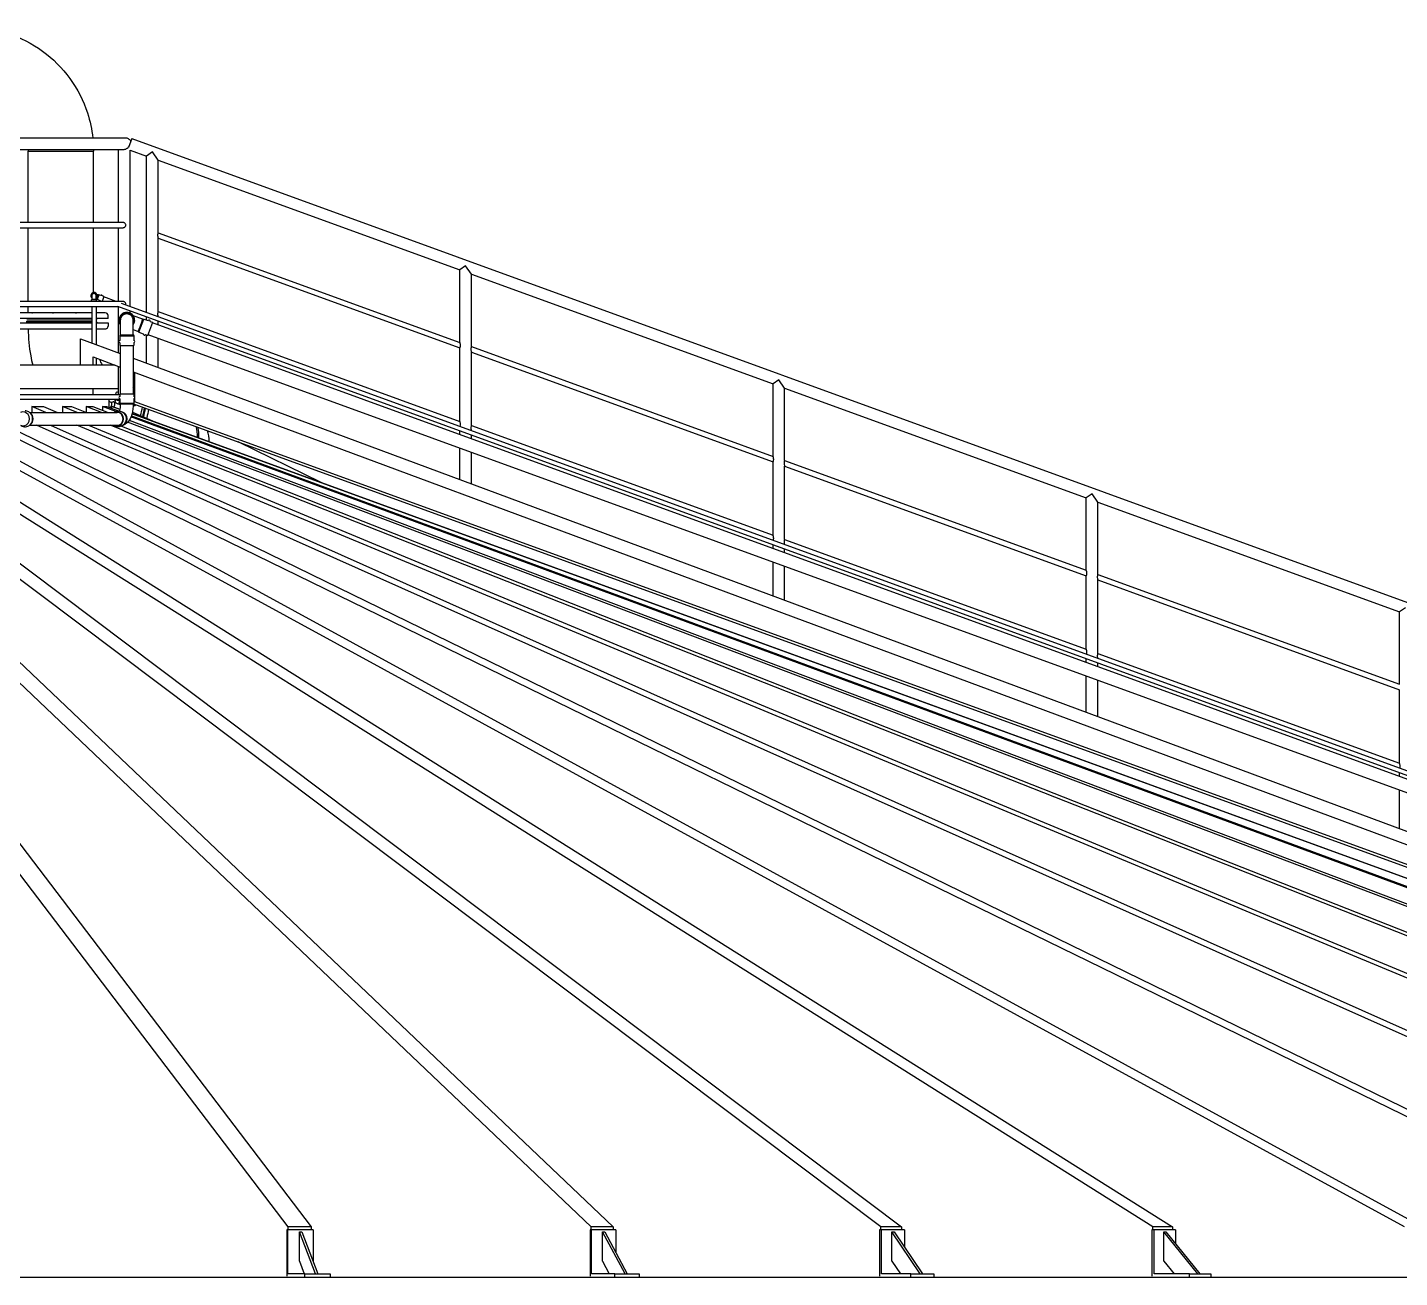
# Model space of a CAD drawing. Header units: millimetres. Extents: x 0 to 157650, y 0 to 89100.
# Drawn here: x 28464 to 34197, y 77245 to 82472 of the extents above; entities that cross this region are included whole.
import ezdxf

# ---------------------------------------------------------------- set-up
doc = ezdxf.new("R2010")
doc.units = ezdxf.units.MM
doc.header["$LTSCALE"] = 150
doc.layers.add('Visible', color=7, linetype='Continuous', lineweight=25)

msp = doc.modelspace()

# ---------------------------------------------------------------- linework, layer by layer
at = {"layer": 'Visible', "color": 9, "true_color": 0xc0c0c0}
for p, q in [((28873.9, 82009.5), (23661.9, 82009.5)), ((28900.3, 82008.1), (28886.2, 81969.3)), ((28900.3, 82008.1), (38210.3, 78619.5)), ((23661.9, 81961.2), (28864.1, 81961.2)), ((28466.9, 81954.4), (28739.9, 81954.4)), ((28466.9, 81656), (28466.9, 81954.4)), ((28466.9, 81954.4), (28739.9, 81954.4)), ((28739.9, 81656), (28739.9, 81954.4)), ((28844.9, 81656), (28844.9, 81961.2)), ((28893.2, 81959.3), (28961.9, 81934.3)), ((28893.2, 81305), (28893.2, 81959.3)), ((28986, 81951.2), (28961.9, 81934.3)), ((28961.9, 81280), (28961.9, 81934.3)), ((29010.2, 81916.7), (28986, 81951.2)), ((29010.2, 81613.7), (29010.2, 81916.7)), ((29010.2, 81916.7), (30270.7, 81457.9)), ((28864.1, 81656), (23661.9, 81656)), ((23661.9, 81634.7), (28864.1, 81634.7)), ((28466.9, 81326), (28466.9, 81634.7)), ((28739.9, 81363.5), (28739.9, 81634.7)), ((28844.9, 81326), (28844.9, 81634.7)), ((29010.2, 81613.7), (30270.7, 81154.9)), ((29010.2, 81283.7), (29010.2, 81591.1)), ((29010.2, 81591.1), (30270.7, 81132.3)), ((30294.9, 81474.8), (30270.7, 81457.9)), ((30319, 81440.3), (30294.9, 81474.8)), ((30270.7, 81154.9), (30270.7, 81457.9)), ((30319, 81137.4), (30319, 81440.3)), ((30319, 81440.3), (31579.6, 80981.5)), ((28864.1, 81326), (23661.9, 81326)), ((23661.9, 81304.7), (28845.6, 81304.7)), ((28466.9, 81278.9), (28466.9, 81304.7)), ((28733, 81335.6), (28731.3, 81332.4)), ((28752.8, 81332.4), (28731.3, 81332.4)), ((28731.3, 81326), (28731.3, 81332.4)), ((28733, 81350.1), (28733, 81335.6)), ((28733, 81350.1), (28733, 81335.6)), ((28733, 81304.7), (28733, 81152.9)), ((28751, 81335.6), (28751, 81350.1)), ((28751, 81335.6), (28751, 81350.1)), ((28751, 81337.6), (28752.8, 81336.9)), ((28751, 81337.6), (28752.8, 81336.9)), ((28751, 81335.6), (28752.8, 81332.4)), ((28751, 81304.7), (28751, 81146.2)), ((28752.8, 81336.9), (28755.3, 81334.1)), ((28752.8, 81326), (28752.8, 81332.4)), ((28759, 81353.8), (28754.2, 81355.5)), ((28759, 81353.8), (28754.2, 81355.5)), ((28762.6, 81354.4), (28755.3, 81334.1)), ((28763.3, 81331.2), (28755.3, 81334.1)), ((28759, 81353.8), (28762.6, 81354.4)), ((28770.6, 81351.4), (28762.6, 81354.4)), ((28775.9, 81326.6), (28769.6, 81328.9)), ((28783.3, 81346.8), (28775.9, 81326.6)), ((28782.6, 81326), (28776.5, 81328.3)), ((28783.3, 81346.8), (28777, 81349.1)), ((28835.3, 81326), (28782.7, 81345.2)), ((37901.4, 78007.1), (28841.2, 81304.7)), ((28844.9, 81111.3), (28844.9, 81303.4)), ((37907.5, 78024), (28857.5, 81318)), ((28733, 81254.4), (28405.9, 81254.4)), ((28482, 81278.9), (28429.8, 81278.9)), ((28458.9, 81242.9), (28733, 81242.9)), ((28733, 81248.4), (28460.9, 81248.4)), ((28482, 81278.9), (28485.7, 81278.9)), ((28568.4, 81278.9), (28485.7, 81278.9)), ((28568.4, 81278.9), (28573.1, 81278.9)), ((28664.2, 81278.9), (28573.1, 81278.9)), ((28664.2, 81278.9), (28668.7, 81278.9)), ((28733, 81278.9), (28668.7, 81278.9)), ((28785.6, 81278.9), (28751, 81278.9)), ((28800.9, 81254.4), (28751, 81254.4)), ((28785.6, 81278.9), (28786.4, 81278.9)), ((28788.9, 81278.9), (28786.4, 81278.9)), ((28800.9, 81254.4), (28800.9, 81266.9)), ((28851.9, 81247.3), (28851.9, 81186.2)), ((28893.2, 81277.3), (28893.2, 81285.8)), ((28905.9, 81186.2), (28905.9, 81247.3)), ((28945.6, 81251.8), (28906.3, 81266.1)), ((28945.6, 81251.8), (28906.3, 81266.1)), ((28930, 81197.6), (28950, 81252.7)), ((28945.6, 81251.8), (28950, 81252.7)), ((28950, 81252.7), (28967.9, 81246.2)), ((28961.9, 81248.4), (28961.9, 81260.8)), ((28977, 81242.9), (28987.6, 81239)), ((29010.2, 81283.7), (30270.7, 80824.9)), ((29010.2, 81228.3), (29010.2, 81243.2)), ((28405.9, 81236.9), (28733, 81236.9)), ((28415.9, 81212.4), (28733, 81212.4)), ((28751, 81236.9), (28800.9, 81236.9)), ((28751, 81212.4), (28790.9, 81212.4)), ((28800.9, 81236.9), (28800.9, 81222.4)), ((28851.9, 81186.2), (28849.6, 81182.4)), ((28905.9, 81208.8), (28927.1, 81201.1)), ((28905.9, 81208.8), (28927.1, 81201.1)), ((28905.9, 81186.2), (28908.2, 81182.4)), ((28927.1, 81201.1), (28930, 81197.6)), ((28930, 81197.6), (28947.9, 81191.1)), ((28956.9, 81187.8), (28967.5, 81183.9)), ((28961.9, 81067.9), (28961.9, 81186)), ((28967.5, 81183.9), (28987.6, 81239)), ((37787.1, 77976.3), (28968.3, 81186.1)), ((37805.6, 78027.1), (28986.8, 81236.8)), ((28685.5, 81170.5), (28851.9, 81108.7)), ((28685.5, 81060.4), (28685.5, 81170.5)), ((28849.6, 81182.4), (28908.2, 81182.4)), ((28849.6, 81182.4), (28849.6, 81163.3)), ((28849.6, 81153.7), (28849.6, 81142.4)), ((28849.6, 81142.4), (28908.2, 81142.4)), ((28851.9, 81142.4), (28851.9, 80940.4)), ((28905.9, 81142.4), (28905.9, 80940.4)), ((28908.2, 81182.4), (28908.2, 81163.3)), ((28908.2, 81153.7), (28908.2, 81142.4)), ((29010.2, 81049.9), (29010.2, 81170.9)), ((30270.7, 80824.9), (30270.7, 81132.3)), ((30319, 81137.4), (31579.6, 80678.5)), ((28738.5, 81094.3), (28851.9, 81052.2)), ((28738.5, 81060.4), (28738.5, 81094.3)), ((28751, 81089.7), (28751, 81060.4)), ((28905.9, 81088.7), (37868, 77758.7)), ((30319, 80807.4), (30319, 81114.7)), ((30319, 81114.7), (31579.6, 80655.9)), ((28829.8, 81060.4), (23686, 81060.4)), ((28844.9, 80935.4), (28844.9, 81054.8)), ((28905.9, 81032.1), (37868, 77702.2)), ((28905.9, 81020.7), (28912, 81017.7)), ((28912, 80925.1), (28912, 81029.8)), ((28844.9, 80960.4), (23686, 80960.4)), ((28738.5, 80935.4), (28738.5, 80960.4)), ((31603.7, 80998.4), (31579.6, 80981.5)), ((31579.6, 80678.5), (31579.6, 80981.5)), ((31627.9, 80963.9), (31603.7, 80998.4)), ((31627.9, 80661), (31627.9, 80963.9)), ((31627.9, 80963.9), (32888.4, 80505.1)), ((28849.6, 80916.4), (26816.6, 80916.4)), ((28844.9, 80935.4), (26892, 80935.4)), ((28806, 80882.6), (28806, 80916.4)), ((28813.4, 80904.3), (28806, 80907.5)), ((28812.2, 80904.8), (28820.3, 80906.7)), ((28831.7, 80903.2), (28824.4, 80906.4)), ((28831.8, 80914.5), (28828.5, 80904.6)), ((28832.5, 80935.4), (28836.3, 80946.7)), ((28849.6, 80935.4), (28844.9, 80935.4)), ((28848.8, 80908.8), (28845, 80897.3)), ((28849.6, 80940.4), (28908.2, 80940.4)), ((28849.6, 80940.4), (28849.6, 80929.1)), ((28849.6, 80919.5), (28849.6, 80900.4)), ((28849.6, 80900.4), (28908.2, 80900.4)), ((28851.8, 80896.6), (28849.6, 80900.4)), ((28905.9, 80896.5), (28908.2, 80900.4)), ((28908.2, 80940.4), (28908.2, 80929.1)), ((28912, 80928.1), (28908.2, 80929.5)), ((28908.2, 80919.5), (28908.2, 80900.4)), ((28912, 80906.8), (28912, 80923.5)), ((37868, 77647.1), (28912, 80906.8)), ((28472.6, 80862.4), (28838.7, 80862.4)), ((28482.2, 80886.8), (28530.6, 80886.8)), ((28540.9, 80862.4), (28482.2, 80886.8)), ((28482.2, 80886.8), (28482.2, 80862.4)), ((28530.6, 80886.8), (28589.3, 80862.4)), ((28610.4, 80886.8), (28648.6, 80886.8)), ((28672.3, 80862.4), (28610.4, 80886.8)), ((28610.4, 80886.8), (28610.4, 80862.4)), ((28648.6, 80886.8), (28710.6, 80862.4)), ((28709.3, 80886.8), (28737, 80886.8)), ((28773.8, 80862.4), (28709.3, 80886.8)), ((28709.3, 80886.8), (28709.3, 80862.9)), ((28737, 80886.8), (28801.5, 80862.4)), ((28777.9, 80886.8), (28794.7, 80886.8)), ((28833.5, 80866.3), (28777.9, 80886.8)), ((28777.9, 80886.8), (28777.9, 80871.3)), ((28794.7, 80886.8), (28844.1, 80868.6)), ((28815.2, 80879.2), (28815.2, 80886.8)), ((28815.3, 80886.8), (28815.2, 80886.8)), ((28815.3, 80886.8), (28820.9, 80886.8)), ((28849.3, 80874.4), (28815.3, 80886.8)), ((28815.3, 80886.8), (28815.3, 80879.2)), ((28820.9, 80886.8), (28849.7, 80876.3)), ((28843, 80864.7), (28838.7, 80864.7)), ((28851.8, 80894.5), (28845, 80897.4)), ((37739.3, 77578.4), (28896.2, 80843.2)), ((28898.2, 80848.6), (37756.1, 77578.4)), ((37868, 77586.7), (28900.4, 80855.8)), ((28900.9, 80857.6), (37868, 77588.7)), ((28902.3, 80863.8), (28996.8, 80822.7)), ((28906.8, 80898.1), (37868, 77636.5)), ((29552.7, 77458.2), (27004.1, 80808.4)), ((27100.2, 80808.4), (29648.8, 77458.2)), ((30819.4, 77458.2), (27296.6, 80808.4)), ((27389, 80808.4), (30911.8, 77458.2)), ((32029.2, 77458.2), (27576.4, 80808.4)), ((27663.9, 80808.4), (32116.7, 77458.2)), ((33166.8, 77458.2), (27840.1, 80808.4)), ((27921.6, 80808.4), (33248.4, 77458.2)), ((34218, 77458.2), (28084.3, 80808.4)), ((28158.8, 80808.4), (34292.6, 77458.2)), ((34997, 77542.4), (28305.9, 80808.4)), ((28377.3, 80806.1), (35005.3, 77570.9)), ((28472.6, 80808.4), (28838.7, 80808.4)), ((35740, 77578.4), (28502.3, 80808.4)), ((28560.1, 80808.4), (35797.9, 77578.4)), ((36438, 77578.4), (28670.8, 80808.4)), ((28719.2, 80808.4), (36486.4, 77578.4)), ((37008.4, 77578.4), (28809.4, 80808.4)), ((28843, 80806.1), (28838.7, 80806.1)), ((28856.9, 80804.8), (37046.6, 77578.4)), ((37444, 77578.4), (28882.6, 80821.2)), ((28889, 80829.3), (37471.7, 77578.4)), ((30270.7, 80769.5), (30270.7, 80784.4)), ((30319, 80807.4), (31579.6, 80348.5)), ((29690.8, 80569.7), (29344, 80739)), ((30319, 80752), (30319, 80766.9)), ((30270.7, 80581.6), (30270.7, 80712.1)), ((30319, 80563.6), (30319, 80694.5)), ((31579.6, 80348.5), (31579.6, 80655.9)), ((31627.9, 80661), (32888.4, 80202.2)), ((31627.9, 80331), (31627.9, 80638.3)), ((31627.9, 80638.3), (32888.4, 80179.5)), ((32912.6, 80522), (32888.4, 80505.1)), ((32888.4, 80202.2), (32888.4, 80505.1)), ((32936.7, 80487.5), (32912.6, 80522)), ((32936.7, 80184.6), (32936.7, 80487.5)), ((32936.7, 80487.5), (34197.3, 80028.7)), ((31627.9, 80331), (32888.4, 79872.2)), ((31579.6, 80293.1), (31579.6, 80308)), ((31627.9, 80275.6), (31627.9, 80290.5)), ((31579.6, 80095.2), (31579.6, 80235.7)), ((31627.9, 80077.3), (31627.9, 80218.1)), ((32888.4, 79872.2), (32888.4, 80179.5)), ((32936.7, 80184.6), (34197.3, 79725.8)), ((32936.7, 79854.6), (32936.7, 80161.9)), ((32936.7, 80161.9), (34197.3, 79703.1)), ((34221.5, 80045.6), (34197.3, 80028.7)), ((34197.3, 79725.8), (34197.3, 80028.7)), ((32888.4, 79816.8), (32888.4, 79831.7)), ((32936.7, 79854.6), (34197.3, 79395.8)), ((32936.7, 79799.2), (32936.7, 79814.1)), ((32888.4, 79608.9), (32888.4, 79759.3)), ((32936.7, 79591), (32936.7, 79741.7)), ((34197.3, 79395.8), (34197.3, 79703.1)), ((34197.3, 79340.4), (34197.3, 79355.3)), ((34197.3, 79122.6), (34197.3, 79282.9)), ((29547.9, 77445.4), (29547.9, 77251.1)), ((29552.3, 77445.4), (29547.9, 77445.4)), ((29658, 77445.4), (29552.3, 77445.4)), ((29552.3, 77261.4), (29552.3, 77445.4)), ((29648.8, 77458.2), (29552.7, 77458.2)), ((29552.7, 77445.4), (29552.7, 77458.2)), ((29600.4, 77436.4), (29610, 77436.4)), ((29668.2, 77261.4), (29600.4, 77436.4)), ((29600.4, 77313.5), (29600.4, 77436.4)), ((29610, 77436.4), (29677.8, 77261.4)), ((29648.8, 77458.2), (29648.8, 77445.4)), ((29658, 77445.4), (29658, 77312.4)), ((30814.8, 77445.4), (30814.8, 77251.1)), ((30820.9, 77445.4), (30814.8, 77445.4)), ((30911.8, 77458.2), (30819.4, 77458.2)), ((30819.4, 77445.4), (30819.4, 77458.2)), ((30922.6, 77445.4), (30820.9, 77445.4)), ((30820.9, 77261.4), (30820.9, 77445.4)), ((30867.1, 77436.4), (30876.4, 77436.4)), ((30960.9, 77261.4), (30867.1, 77436.4)), ((30867.1, 77313.5), (30867.1, 77436.4)), ((30876.4, 77436.4), (30970.1, 77261.4)), ((30911.8, 77458.2), (30911.8, 77445.4)), ((30922.6, 77445.4), (30922.6, 77350.2)), ((32024.8, 77445.4), (32024.8, 77251.1)), ((32032.6, 77445.4), (32024.8, 77445.4)), ((32116.7, 77458.2), (32029.2, 77458.2)), ((32029.2, 77445.4), (32029.2, 77458.2)), ((32128.8, 77445.4), (32032.6, 77445.4)), ((32032.6, 77261.4), (32032.6, 77445.4)), ((32076.3, 77436.4), (32085.1, 77436.4)), ((32194.8, 77261.4), (32076.3, 77436.4)), ((32076.3, 77313.5), (32076.3, 77436.4)), ((32085.1, 77436.4), (32203.6, 77261.4)), ((32116.7, 77458.2), (32116.7, 77445.4)), ((32128.8, 77445.4), (32128.8, 77371.8)), ((33162.8, 77445.4), (33162.8, 77251.1)), ((33172, 77445.4), (33162.8, 77445.4)), ((33248.4, 77458.2), (33166.8, 77458.2)), ((33166.8, 77445.4), (33166.8, 77458.2)), ((33261.7, 77445.4), (33172, 77445.4)), ((33172, 77261.4), (33172, 77445.4)), ((33212.8, 77436.4), (33220.9, 77436.4)), ((33354.6, 77261.4), (33212.8, 77436.4)), ((33212.8, 77313.5), (33212.8, 77436.4)), ((33220.9, 77436.4), (33362.7, 77261.4)), ((33248.4, 77458.2), (33248.4, 77445.4)), ((33261.7, 77445.4), (33261.7, 77386.1)), ((29600.4, 77313.5), (29620.6, 77261.4)), ((30867.1, 77313.5), (30895, 77261.4)), ((32076.3, 77313.5), (32111.6, 77261.4)), ((33212.8, 77313.5), (33255, 77261.4)), ((29622.6, 77245.4), (28393.7, 77245.4)), ((29622.7, 77261.4), (29552.3, 77261.4)), ((29622.6, 77245.4), (29622.7, 77245.4)), ((29622.7, 77261.4), (29728.4, 77261.4)), ((29622.7, 77245.4), (29622.7, 77261.4)), ((29728.4, 77245.4), (29622.7, 77245.4)), ((29728.4, 77261.4), (29728.4, 77245.4)), ((30918.1, 77245.4), (29728.4, 77245.4)), ((30918.1, 77261.4), (30820.9, 77261.4)), ((30918.1, 77261.4), (31019.8, 77261.4)), ((30918.1, 77245.4), (30918.1, 77261.4)), ((31019.8, 77245.4), (30918.1, 77245.4)), ((30918.1, 77245.4), (30918.1, 77245.4)), ((31019.8, 77261.4), (31019.8, 77245.4)), ((32155.4, 77245.4), (31019.8, 77245.4)), ((32155.4, 77261.4), (32032.6, 77261.4)), ((32155.4, 77261.4), (32251.7, 77261.4)), ((32155.4, 77245.4), (32155.4, 77261.4)), ((32251.7, 77245.4), (32155.4, 77245.4)), ((32155.4, 77245.4), (32155.4, 77245.4)), ((32251.7, 77261.4), (32251.7, 77245.4)), ((33318.9, 77245.4), (32251.7, 77245.4)), ((33319, 77261.4), (33172, 77261.4)), ((33318.9, 77245.4), (33319, 77245.4)), ((33319, 77261.4), (33408.7, 77261.4)), ((33319, 77245.4), (33319, 77261.4)), ((33408.7, 77245.4), (33319, 77245.4)), ((33408.7, 77261.4), (33408.7, 77245.4)), ((34394.1, 77245.4), (33408.7, 77245.4))]:
    msp.add_line(p, q, dxfattribs=at)
for centre, radius, start, end in [((28742, 81350.4), 13.2, 312.78469, 227.21531), ((28742, 81350.4), 10.7, 326.84659, 213.15341), ((28763.2, 81331), 0.25, 357.34635, 70), ((28766.7, 81330.8), 3.31, 177.34635, 322.65365), ((28769.6, 81328.7), 0.25, 70, 142.65365), ((28770.7, 81351.7), 0.25, 250, 322.65365), ((28773.5, 81349.5), 3.31, 357.34635, 142.65365), ((28777.1, 81349.4), 0.25, 177.34635, 250), ((28745.9, 81259.4), 11, 297.65903, 332.96431), ((28788.9, 81266.9), 12, 0, 90), ((28878.9, 81247.4), 33.2, 324.41499, 215.58501), ((28878.9, 81247.4), 29.3, 337.14662, 202.85338), ((28968, 81246.4), 0.25, 250, 328.18772), ((28972.2, 81243.8), 4.65, 351.81228, 148.18772), ((28977.1, 81243.1), 0.25, 171.81228, 250), ((28747.9, 81233.9), 9, 19.47122, 69.80941), ((28790.9, 81222.4), 10, 270, 0), ((28947.8, 81190.9), 0.25, 351.81228, 70), ((28952.7, 81190.2), 4.65, 171.81228, 328.18772), ((28956.8, 81187.6), 0.25, 70, 148.18772), ((28850.3, 81158.5), 4.65, 101.81228, 258.18772), ((28849.3, 81163.3), 0.25, 281.81228, 0), ((28849.3, 81153.7), 0.25, 0, 78.18772), ((28908.4, 81163.3), 0.25, 180, 258.18772), ((28908.4, 81153.7), 0.25, 101.81228, 180), ((28907.4, 81158.5), 4.65, 281.81228, 78.18772), ((28850.3, 80924.3), 4.65, 101.81228, 258.18772), ((28849.3, 80929.1), 0.25, 281.81228, 0), ((28849.3, 80919.5), 0.25, 0, 78.18772), ((28908.4, 80929.1), 0.25, 180, 258.18772), ((28908.4, 80919.5), 0.25, 101.81228, 180), ((28907.4, 80924.3), 4.65, 281.81228, 78.18772)]:
    msp.add_arc(centre, radius, start, end, dxfattribs=at)
for centre, major_axis, ratio, start_param, end_param in [((28817.7, 80844), (86.6, 177.5), 0.626194, 6.211616, 6.268814), ((28805.4, 80850), (86.6, 177.5), 0.626194, 6.087167, 6.151434), ((28902.3, 80974.7), (4.83, 9.89), 0.626194, 4.285506, 6.463567), ((28906.5, 80972.6), (4.83, 9.89), 0.626194, 0.34646, 0.734486), ((28808.3, 80892.7), (5, 11.6), 0.545392, 3.798995, 6.283185), ((28816.8, 80889), (7.6, 17.4), 0.545392, 4.710541, 6.668308), ((28840.3, 80911.6), (-14.2, 4.8), 0.130885, 0.005901, 0.927295), ((28840.3, 80911.6), (14.2, -4.8), 0.130885, 0.904016, 2.393311), ((28840.3, 80911.6), (-8.53, 2.87), 0.130885, 3.141593, 6.283185), ((28850.5, 80941.9), (-14.2, 4.8), 0.130885, 5.158178, 6.283185), ((28840.3, 80911.6), (-14.2, 4.8), 0.130885, 2.214297, 2.325544), ((28445.4, 80835.4), (0, 29.3), 0.92388, 2.742726, 6.682052), ((28460.7, 80835.4), (0, -29.3), 0.92388, 0.570257, 2.571336), ((28838.7, 80835.4), (0, -29.3), 0.92388, 5.884319, 9.823645), ((28838.7, 80835.4), (0, 27), 0.92388, 3.141593, 6.283185), ((28854, 80835.4), (0, -29.3), 0.92388, 0.266846, 2.874747), ((28912.4, 80900.9), (-4.83, -9.89), 0.626194, 5.92492, 7.48769), ((28916.6, 80898.9), (-4.83, -9.89), 0.626194, 5.161799, 5.936726), ((28805.4, 80850), (86.6, 177.5), 0.626194, 5.002787, 5.196206), ((28817.7, 80844), (-84, -172.1), 0.626194, 1.872876, 2.076839), ((28817.7, 80844), (-86.6, -177.5), 0.626194, 1.864325, 2.06258), ((29077.6, 80717.1), (59.9, 122.7), 0.626194, 5.331366, 5.740898), ((29077.6, 80717.1), (-63.4, -129.9), 0.626194, 2.155921, 2.523811), ((29119.6, 80696.6), (63.4, 129.9), 0.626194, 5.33702, 5.721271)]:
    msp.add_ellipse(centre, major_axis=major_axis, ratio=ratio, start_param=start_param, end_param=end_param, dxfattribs=at)
for points, knots in [([(28226.8, 82471.9), (28279.5, 82471.4), (28332.2, 82462.9), (28433.9, 82429.8), (28482.8, 82404.9), (28570.5, 82341.2), (28609.2, 82302.4), (28672.9, 82214.7), (28697.9, 82165.9), (28725.7, 82080.3), (28733.2, 82045.1), (28737, 82009.5)], [3.150015, 3.150015, 3.150015, 3.150015, 3.455752, 3.455752, 3.769911, 3.769911, 4.08407, 4.08407, 4.39823, 4.39823, 4.605616, 4.605616, 4.605616, 4.605616]), ([(28895.9, 81996.1), (28895.5, 81997), (28895, 81997.9), (28893.5, 82000.1), (28892.4, 82001.4), (28890.3, 82003.5), (28889, 82004.5), (28886.2, 82006.3), (28884.8, 82007.1), (28882, 82008.3), (28880.4, 82008.8), (28877.1, 82009.4), (28875.4, 82009.5), (28873.9, 82009.5)], [1.053109, 1.053109, 1.053109, 1.053109, 1.337525, 1.337525, 1.786139, 1.786139, 2.239873, 2.239873, 2.693608, 2.693608, 3.151695, 3.151695, 3.609782, 3.609782, 3.609782, 3.609782]), ([(28864.1, 81961.2), (28866.5, 81961.2), (28868.8, 81961.6), (28873.4, 81962.9), (28875.6, 81963.9), (28880.2, 81966.5), (28882.5, 81968.3), (28885.8, 81971.6), (28887.1, 81973.2), (28888.2, 81974.7)], [-4.63898, -4.63898, -4.63898, -4.63898, -3.920023, -3.920023, -3.185806, -3.185806, -2.238396, -2.238396, -1.532478, -1.532478, -1.532478, -1.532478]), ([(28864.1, 81634.7), (28864.8, 81634.7), (28865.5, 81634.8), (28866.8, 81635.1), (28867.4, 81635.2), (28869.2, 81636), (28870.4, 81636.6), (28872.4, 81638.4), (28873.3, 81639.5), (28874.5, 81641.8), (28874.9, 81643), (28875.2, 81645.5), (28875.1, 81646.8), (28874.4, 81649.3), (28873.7, 81650.6), (28872, 81652.8), (28871, 81653.7), (28868.6, 81655.1), (28867.4, 81655.6), (28865.5, 81656), (28864.8, 81656), (28864.1, 81656)], [-6.80538, -6.80538, -6.80538, -6.80538, -6.604877, -6.604877, -6.405805, -6.405805, -6.013526, -6.013526, -5.599415, -5.599415, -5.223914, -5.223914, -4.83945, -4.83945, -4.420083, -4.420083, -3.998024, -3.998024, -3.61133, -3.61133, -3.402167, -3.402167, -3.402167, -3.402167]), ([(29010.2, 81613.7), (29010.2, 81613.7), (29010, 81613.5), (29009.6, 81612.5), (29009.2, 81611.7), (29008.6, 81609.9), (29008.3, 81608.7), (29007.9, 81606.8), (29007.8, 81606.1), (29007.7, 81604.7), (29007.7, 81604), (29007.7, 81601.8), (29007.8, 81600.2), (29008.3, 81597.3), (29008.6, 81595.9), (29009.2, 81593.8), (29009.6, 81592.8), (29009.9, 81591.8), (29010, 81591.5), (29010.1, 81591.2), (29010.2, 81591.1), (29010.2, 81591.1)], [1.622933, 1.622933, 1.622933, 1.622933, 2.026485, 2.026485, 2.430037, 2.430037, 2.837951, 2.837951, 3.041908, 3.041908, 3.245865, 3.245865, 3.691919, 3.691919, 4.137973, 4.137973, 4.562761, 4.562761, 4.775155, 4.775155, 4.987549, 4.987549, 4.987549, 4.987549]), ([(28742, 81359.2), (28741, 81359.2), (28740, 81359), (28738.2, 81358.3), (28737.3, 81357.9), (28735.6, 81356.6), (28734.8, 81355.6), (28733.6, 81353.6), (28733.2, 81352.4), (28733.1, 81350.9), (28733, 81350.5), (28733, 81350.1)], [-5.692854, -5.692854, -5.692854, -5.692854, -5.394073, -5.394073, -5.101679, -5.101679, -4.743486, -4.743486, -4.38361, -4.38361, -4.271349, -4.271349, -4.271349, -4.271349]), ([(28751, 81350.1), (28751, 81350.3), (28751, 81350.4), (28751, 81351.7), (28750.7, 81352.8), (28749.8, 81354.9), (28749.1, 81355.8), (28747.5, 81357.4), (28746.5, 81358.1), (28744.3, 81358.9), (28743.2, 81359.2), (28742, 81359.2)], [-1.421724, -1.421724, -1.421724, -1.421724, -1.372474, -1.372474, -1.035542, -1.035542, -0.694471, -0.694471, -0.349205, -0.349205, 0, 0, 0, 0]), ([(28733, 81335.6), (28733, 81335.6), (28733, 81335.7), (28733.1, 81335.7), (28733.4, 81335.8), (28734.3, 81335.9), (28735, 81335.9), (28736.6, 81336), (28737.6, 81336.1), (28739.7, 81336.1), (28740.9, 81336.1), (28742, 81336.1)], [-1.392576, -1.392576, -1.392576, -1.392576, -1.372474, -1.372474, -1.035542, -1.035542, -0.694471, -0.694471, -0.349205, -0.349205, 0, 0, 0, 0]), ([(28742, 81336.1), (28743, 81336.1), (28744, 81336.1), (28745.9, 81336.1), (28746.7, 81336), (28748.5, 81336), (28749.3, 81335.9), (28750.4, 81335.8), (28750.8, 81335.8), (28751, 81335.7), (28751, 81335.7), (28751, 81335.6)], [-5.692854, -5.692854, -5.692854, -5.692854, -5.394073, -5.394073, -5.101679, -5.101679, -4.743486, -4.743486, -4.38361, -4.38361, -4.300563, -4.300563, -4.300563, -4.300563]), ([(28752.8, 81336.9), (28752.9, 81336.9), (28753, 81337), (28753.3, 81337.4), (28753.5, 81337.9), (28754.2, 81339.2), (28754.5, 81340), (28755.2, 81341.7), (28755.6, 81342.7), (28756.2, 81344.1), (28756.4, 81344.6), (28756.7, 81345.6), (28756.9, 81346), (28757.4, 81347.4), (28757.6, 81348.3), (28758.2, 81350.1), (28758.5, 81351), (28758.8, 81352.4), (28759, 81353), (28759.1, 81353.6), (28759.1, 81353.8), (28759, 81353.8)], [-4.271349, -4.271349, -4.271349, -4.271349, -4.02207, -4.02207, -3.659042, -3.659042, -3.324761, -3.324761, -3.003287, -3.003287, -2.849941, -2.849941, -2.698608, -2.698608, -2.407698, -2.407698, -2.048021, -2.048021, -1.707581, -1.707581, -1.421724, -1.421724, -1.421724, -1.421724]), ([(28874.4, 81311.8), (28874.7, 81312.6), (28874.9, 81313.4), (28875.2, 81315.5), (28875.1, 81316.8), (28874.4, 81319.3), (28873.7, 81320.6), (28872, 81322.8), (28871, 81323.7), (28868.6, 81325.1), (28867.4, 81325.6), (28865.5, 81326), (28864.8, 81326), (28864.1, 81326)], [-5.475076, -5.475076, -5.475076, -5.475076, -5.223914, -5.223914, -4.83945, -4.83945, -4.420083, -4.420083, -3.998024, -3.998024, -3.61133, -3.61133, -3.402167, -3.402167, -3.402167, -3.402167]), ([(28485.7, 81278.9), (28485.5, 81278.9), (28485.4, 81278.9), (28484.4, 81278.9), (28483.6, 81278.9), (28482.6, 81278.9), (28482.3, 81278.9), (28482, 81278.9)], [-2.1774743, -2.1774743, -2.1774743, -2.1774743, -2.1286878, -2.1286878, -1.8246957, -1.8246957, -1.698103, -1.698103, -1.698103, -1.698103]), ([(28573.1, 81278.9), (28572.8, 81278.9), (28572.4, 81278.9), (28571.2, 81278.9), (28570.4, 81278.9), (28569.2, 81278.9), (28568.8, 81278.9), (28568.4, 81278.9)], [-2.1773625, -2.1773625, -2.1773625, -2.1773625, -2.0762328, -2.0762328, -1.8118997, -1.8118997, -1.6981222, -1.6981222, -1.6981222, -1.6981222]), ([(28668.7, 81278.9), (28668.5, 81278.9), (28668.4, 81278.9), (28667.4, 81278.9), (28666.4, 81278.9), (28665.1, 81278.9), (28664.6, 81278.9), (28664.2, 81278.9)], [-2.1774743, -2.1774743, -2.1774743, -2.1774743, -2.1286878, -2.1286878, -1.8246957, -1.8246957, -1.698103, -1.698103, -1.698103, -1.698103]), ([(28786.4, 81278.9), (28786.4, 81278.9), (28786.4, 81278.9), (28786.4, 81278.9), (28786.2, 81278.9), (28785.9, 81278.9), (28785.7, 81278.9), (28785.6, 81278.9)], [-2.1773625, -2.1773625, -2.1773625, -2.1773625, -2.0762328, -2.0762328, -1.8118997, -1.8118997, -1.6981222, -1.6981222, -1.6981222, -1.6981222]), ([(28878.9, 81274.3), (28876.4, 81274.3), (28874, 81274), (28869.4, 81272.7), (28867.2, 81271.7), (28862.1, 81268.7), (28859.4, 81266.3), (28855.1, 81260.6), (28853.6, 81257.3), (28852.2, 81251.7), (28851.9, 81249.5), (28851.9, 81247.3)], [-17.022367, -17.022367, -17.022367, -17.022367, -16.285566, -16.285566, -15.576586, -15.576586, -14.506363, -14.506363, -13.438758, -13.438758, -12.767634, -12.767634, -12.767634, -12.767634]), ([(28905.9, 81247.3), (28905.9, 81248), (28905.9, 81248.8), (28905.5, 81252.8), (28904.7, 81256), (28901.9, 81261.9), (28899.9, 81264.6), (28895.1, 81269.2), (28892.2, 81271), (28885.8, 81273.6), (28882.4, 81274.3), (28878.9, 81274.3)], [-4.25526, -4.25526, -4.25526, -4.25526, -4.026787, -4.026787, -3.051083, -3.051083, -2.060652, -2.060652, -1.045583, -1.045583, 0, 0, 0, 0]), ([(28927.1, 81201.1), (28927.1, 81201.1), (28927.2, 81201.2), (28927.4, 81201.8), (28927.9, 81203), (28929.2, 81206.3), (28930, 81208.4), (28931.9, 81213.6), (28933, 81216.6), (28934.8, 81221.3), (28935.3, 81222.8), (28936.2, 81225.3), (28936.6, 81226.4), (28937.5, 81228.8), (28938, 81230.1), (28939.4, 81234.1), (28940.4, 81236.7), (28942.3, 81242.1), (28943.1, 81244.6), (28944.5, 81248.6), (28945, 81250), (28945.5, 81251.5), (28945.6, 81251.8), (28945.6, 81251.8)], [-12.767634, -12.767634, -12.767634, -12.767634, -12.371182, -12.371182, -11.297939, -11.297939, -10.284322, -10.284322, -9.209574, -9.209574, -8.739533, -8.739533, -8.390163, -8.390163, -7.982608, -7.982608, -7.082514, -7.082514, -6.01069, -6.01069, -5.003981, -5.003981, -4.25526, -4.25526, -4.25526, -4.25526]), ([(29010.2, 81283.7), (29010.2, 81283.7), (29010, 81283.5), (29009.6, 81282.5), (29009.2, 81281.7), (29008.6, 81279.9), (29008.3, 81278.7), (29007.9, 81276.8), (29007.8, 81276.1), (29007.7, 81274.7), (29007.7, 81274), (29007.7, 81271.8), (29007.8, 81270.2), (29008.3, 81267.3), (29008.6, 81265.9), (29009.2, 81264), (29009.4, 81263.2), (29009.6, 81262.6)], [1.622933, 1.622933, 1.622933, 1.622933, 2.026485, 2.026485, 2.430037, 2.430037, 2.837951, 2.837951, 3.041908, 3.041908, 3.245865, 3.245865, 3.691919, 3.691919, 4.137973, 4.137973, 4.472064, 4.472064, 4.472064, 4.472064]), ([(28466.9, 81212.4), (28467.1, 81174), (28470.7, 81135.7), (28480, 81085.5), (28482.8, 81072.9), (28485.9, 81060.4)], [5.0676689, 5.0676689, 5.0676689, 5.0676689, 5.3058009, 5.3058009, 5.3865723, 5.3865723, 5.3865723, 5.3865723]), ([(28851.9, 81186.2), (28851.9, 81186.2), (28851.9, 81186.2), (28852.3, 81186.3), (28853.1, 81186.3), (28855.9, 81186.3), (28857.9, 81186.3), (28862.7, 81186.4), (28865.6, 81186.4), (28872, 81186.4), (28875.4, 81186.4), (28878.9, 81186.4)], [-4.243793, -4.243793, -4.243793, -4.243793, -4.026787, -4.026787, -3.051083, -3.051083, -2.060652, -2.060652, -1.045583, -1.045583, 0, 0, 0, 0]), ([(28878.9, 81186.4), (28881.4, 81186.4), (28883.8, 81186.4), (28888.4, 81186.4), (28890.6, 81186.4), (28895.7, 81186.4), (28898.4, 81186.3), (28902.7, 81186.3), (28904.2, 81186.3), (28905.6, 81186.3), (28905.9, 81186.3), (28905.9, 81186.2)], [-17.022367, -17.022367, -17.022367, -17.022367, -16.285566, -16.285566, -15.576586, -15.576586, -14.506363, -14.506363, -13.438758, -13.438758, -12.779119, -12.779119, -12.779119, -12.779119]), ([(30270.7, 81132.3), (30270.7, 81132.3), (30270.8, 81132.5), (30271.3, 81133.5), (30271.6, 81134.3), (30272.2, 81136.1), (30272.6, 81137.2), (30272.9, 81139.2), (30273, 81139.9), (30273.2, 81141.3), (30273.2, 81142), (30273.2, 81144.2), (30273, 81145.9), (30272.5, 81148.9), (30272.2, 81150.3), (30271.6, 81152.4), (30271.3, 81153.3), (30271, 81154.3), (30270.9, 81154.5), (30270.7, 81154.9), (30270.7, 81154.9), (30270.7, 81154.9)], [1.62295, 1.62295, 1.62295, 1.62295, 2.02436, 2.02436, 2.42577, 2.42577, 2.835835, 2.835835, 3.040868, 3.040868, 3.2459, 3.2459, 3.707975, 3.707975, 4.17005, 4.17005, 4.578626, 4.578626, 4.782914, 4.782914, 4.987202, 4.987202, 4.987202, 4.987202]), ([(30319, 81137.4), (30319, 81137.4), (30318.9, 81137.1), (30318.5, 81136.2), (30318.2, 81135.5), (30317.6, 81133.7), (30317.2, 81132.5), (30316.8, 81130.5), (30316.7, 81129.8), (30316.6, 81128.4), (30316.5, 81127.6), (30316.5, 81125.4), (30316.7, 81123.9), (30317.2, 81120.9), (30317.5, 81119.6), (30318.1, 81117.4), (30318.4, 81116.4), (30318.8, 81115.4), (30318.9, 81115.1), (30319, 81114.8), (30319, 81114.7), (30319, 81114.7)], [1.623238, 1.623238, 1.623238, 1.623238, 2.01028, 2.01028, 2.397322, 2.397322, 2.821899, 2.821899, 3.034187, 3.034187, 3.246476, 3.246476, 3.692529, 3.692529, 4.138583, 4.138583, 4.563371, 4.563371, 4.775765, 4.775765, 4.988159, 4.988159, 4.988159, 4.988159]), ([(28793.2, 80916.4), (28793.1, 80916.5), (28792.9, 80916.6), (28792.5, 80916.7), (28792.3, 80916.8), (28792, 80916.8)], [4.5326035, 4.5326035, 4.5326035, 4.5326035, 4.5776338, 4.5776338, 4.638406, 4.638406, 4.638406, 4.638406]), ([(28841, 80898), (28840.1, 80898.4), (28839.1, 80899), (28837, 80900.2), (28835.9, 80900.9), (28834, 80902), (28833, 80902.6), (28832, 80903.1), (28831.9, 80903.2), (28831.7, 80903.2)], [0, 0, 0, 0, 0.345514, 0.345514, 0.691028, 0.691028, 1.035804, 1.035804, 1.087344, 1.087344, 1.087344, 1.087344]), ([(28438.3, 80807.1), (28440.8, 80805.4), (28443.6, 80804.1), (28449.7, 80802.4), (28453, 80802.1), (28459.6, 80802.5), (28462.8, 80803.2), (28468.9, 80805.8), (28471.8, 80807.6), (28476.9, 80812.1), (28479.1, 80814.8), (28482.6, 80820.7), (28483.9, 80824.1), (28485.5, 80831), (28485.7, 80834.6), (28485.2, 80841.7), (28484.4, 80845.2), (28481.8, 80851.7), (28479.9, 80854.8), (28475.5, 80860.1), (28472.9, 80862.4), (28467.1, 80865.9), (28464, 80867.2), (28458.7, 80868.4), (28456.6, 80868.6), (28454.5, 80868.6)], [2.594387, 2.594387, 2.594387, 2.594387, 2.884565, 2.884565, 3.198727, 3.198727, 3.511797, 3.511797, 3.827087, 3.827087, 4.14645, 4.14645, 4.469596, 4.469596, 4.794987, 4.794987, 5.120821, 5.120821, 5.445287, 5.445287, 5.766604, 5.766604, 6.083699, 6.083699, 6.283185, 6.283185, 6.283185, 6.283185]), ([(28826.8, 80862.4), (28827, 80862.5), (28827.1, 80862.6), (28830, 80864.7), (28833, 80866.3), (28839.4, 80868.3), (28842.7, 80868.7), (28849.2, 80868.5), (28852.5, 80867.8), (28858.7, 80865.4), (28861.5, 80863.6), (28866.7, 80859.3), (28869, 80856.6), (28872.6, 80850.7), (28874, 80847.5), (28875.7, 80840.6), (28876, 80837), (28875.7, 80829.9), (28874.9, 80826.4), (28872.4, 80819.7), (28870.7, 80816.6), (28866.4, 80811.2), (28863.8, 80808.8), (28858.1, 80805.2), (28855, 80803.8), (28848.6, 80802.2), (28845.3, 80802), (28838.7, 80802.7), (28835.5, 80803.6), (28830.5, 80805.9), (28828.6, 80807), (28826.8, 80808.4)], [0.955137, 0.955137, 0.955137, 0.955137, 0.973144, 0.973144, 1.291323, 1.291323, 1.605684, 1.605684, 1.918717, 1.918717, 2.233762, 2.233762, 2.552823, 2.552823, 2.875743, 2.875743, 3.201034, 3.201034, 3.526896, 3.526896, 3.85152, 3.85152, 4.173112, 4.173112, 4.490506, 4.490506, 4.804385, 4.804385, 5.117549, 5.117549, 5.328048, 5.328048, 5.328048, 5.328048]), ([(28845, 80897.3), (28845, 80897.3), (28844.9, 80897.2), (28844.5, 80897.1), (28844, 80897.1), (28842.7, 80897.4), (28841.9, 80897.7), (28841, 80898)], [4.6487763, 4.6487763, 4.6487763, 4.6487763, 4.8312961, 4.8312961, 5.1768099, 5.1768099, 5.5223237, 5.5223237, 5.5223237, 5.5223237]), ([(28851.8, 80896.6), (28851.7, 80891.6), (28851.3, 80886.7), (28850.1, 80877.8), (28849.3, 80873.7), (28848.2, 80869.6), (28848, 80869), (28847.9, 80868.4)], [3.2106382, 3.2106382, 3.2106382, 3.2106382, 3.4853435, 3.4853435, 3.7503607, 3.7503607, 3.795841, 3.795841, 3.795841, 3.795841]), ([(28905.9, 80896.5), (28905.9, 80896.5), (28905.8, 80896.5), (28905.1, 80896.5), (28903.8, 80896.5), (28900.2, 80896.6), (28897.8, 80896.6), (28892.2, 80896.7), (28889.1, 80896.7), (28882.4, 80896.8), (28878.8, 80896.8), (28873.7, 80896.8), (28872.1, 80896.8), (28869.5, 80896.8), (28868.4, 80896.8), (28866.2, 80896.8), (28865, 80896.8), (28861.4, 80896.8), (28859.2, 80896.8), (28855.2, 80896.7), (28853.6, 80896.7), (28852.1, 80896.7), (28851.8, 80896.6), (28851.8, 80896.6)], [-13.833796, -13.833796, -13.833796, -13.833796, -13.438758, -13.438758, -12.371182, -12.371182, -11.297939, -11.297939, -10.284322, -10.284322, -9.209574, -9.209574, -8.739533, -8.739533, -8.390163, -8.390163, -7.982608, -7.982608, -7.082514, -7.082514, -6.01069, -6.01069, -5.322262, -5.322262, -5.322262, -5.322262]), ([(28905.9, 80896.5), (28905.7, 80889.1), (28905.1, 80881.7), (28903.2, 80867.5), (28901.8, 80860.6), (28898, 80847.5), (28895.7, 80841.4), (28889.7, 80829.7), (28886, 80824.2), (28878.3, 80817.1), (28875.7, 80815.1), (28872.1, 80813.1), (28871.5, 80812.8), (28870.8, 80812.4)], [3.193636, 3.193636, 3.193636, 3.193636, 3.488676, 3.488676, 3.783715, 3.783715, 4.078755, 4.078755, 4.373794, 4.373794, 4.498172, 4.498172, 4.522366, 4.522366, 4.522366, 4.522366]), ([(28969.2, 80875.4), (28967.8, 80863.8), (28965.6, 80852.1), (28962.4, 80839.5), (28962.2, 80838.7), (28962, 80837.8)], [5.1691885, 5.1691885, 5.1691885, 5.1691885, 5.3626837, 5.3626837, 5.3765128, 5.3765128, 5.3765128, 5.3765128]), ([(30271.2, 80803.4), (30271.4, 80803.9), (30271.7, 80804.5), (30272.2, 80806.1), (30272.6, 80807.2), (30272.9, 80809.2), (30273, 80809.9), (30273.2, 80811.3), (30273.2, 80812), (30273.2, 80814.2), (30273, 80815.9), (30272.5, 80818.9), (30272.2, 80820.3), (30271.6, 80822.4), (30271.3, 80823.3), (30271, 80824.3), (30270.9, 80824.5), (30270.7, 80824.9), (30270.7, 80824.9), (30270.7, 80824.9)], [2.120331, 2.120331, 2.120331, 2.120331, 2.42577, 2.42577, 2.835835, 2.835835, 3.040868, 3.040868, 3.2459, 3.2459, 3.707975, 3.707975, 4.17005, 4.17005, 4.578626, 4.578626, 4.782914, 4.782914, 4.987202, 4.987202, 4.987202, 4.987202]), ([(30319, 80807.4), (30319, 80807.4), (30318.9, 80807.1), (30318.5, 80806.2), (30318.2, 80805.5), (30317.6, 80803.7), (30317.2, 80802.5), (30316.8, 80800.5), (30316.7, 80799.8), (30316.6, 80798.4), (30316.5, 80797.6), (30316.5, 80795.4), (30316.7, 80793.9), (30317.2, 80790.9), (30317.5, 80789.6), (30318, 80787.6), (30318.3, 80786.8), (30318.5, 80786.2)], [1.623238, 1.623238, 1.623238, 1.623238, 2.01028, 2.01028, 2.397322, 2.397322, 2.821899, 2.821899, 3.034187, 3.034187, 3.246476, 3.246476, 3.692529, 3.692529, 4.138583, 4.138583, 4.472674, 4.472674, 4.472674, 4.472674]), ([(31579.6, 80655.9), (31579.6, 80655.9), (31579.7, 80656.1), (31580.2, 80657.1), (31580.5, 80657.9), (31581.1, 80659.7), (31581.5, 80660.9), (31581.8, 80662.8), (31581.9, 80663.5), (31582, 80664.9), (31582.1, 80665.6), (31582.1, 80667.8), (31581.9, 80669.4), (31581.4, 80672.3), (31581.1, 80673.7), (31580.5, 80675.8), (31580.2, 80676.8), (31579.8, 80677.8), (31579.7, 80678.1), (31579.6, 80678.5), (31579.6, 80678.5), (31579.6, 80678.5)], [1.622933, 1.622933, 1.622933, 1.622933, 2.026485, 2.026485, 2.430037, 2.430037, 2.837951, 2.837951, 3.041908, 3.041908, 3.245865, 3.245865, 3.691919, 3.691919, 4.137973, 4.137973, 4.562761, 4.562761, 4.775155, 4.775155, 4.987549, 4.987549, 4.987549, 4.987549]), ([(31627.9, 80661), (31627.9, 80661), (31627.8, 80660.7), (31627.3, 80659.7), (31627, 80659), (31626.4, 80657.2), (31626, 80656), (31625.7, 80654), (31625.6, 80653.3), (31625.4, 80651.9), (31625.4, 80651.2), (31625.4, 80649.1), (31625.6, 80647.5), (31626, 80644.6), (31626.4, 80643.2), (31627, 80641), (31627.3, 80640), (31627.6, 80639), (31627.7, 80638.7), (31627.9, 80638.4), (31627.9, 80638.3), (31627.9, 80638.3)], [1.62295, 1.62295, 1.62295, 1.62295, 2.02436, 2.02436, 2.42577, 2.42577, 2.835835, 2.835835, 3.040868, 3.040868, 3.2459, 3.2459, 3.689576, 3.689576, 4.133251, 4.133251, 4.56046, 4.56046, 4.774064, 4.774064, 4.987669, 4.987669, 4.987669, 4.987669]), ([(31580.1, 80327), (31580.3, 80327.5), (31580.6, 80328.1), (31581.1, 80329.7), (31581.5, 80330.9), (31581.8, 80332.8), (31581.9, 80333.5), (31582, 80334.9), (31582.1, 80335.6), (31582.1, 80337.8), (31581.9, 80339.4), (31581.4, 80342.3), (31581.1, 80343.7), (31580.5, 80345.8), (31580.2, 80346.8), (31579.8, 80347.8), (31579.7, 80348.1), (31579.6, 80348.5), (31579.6, 80348.5), (31579.6, 80348.5)], [2.120478, 2.120478, 2.120478, 2.120478, 2.430037, 2.430037, 2.837951, 2.837951, 3.041908, 3.041908, 3.245865, 3.245865, 3.691919, 3.691919, 4.137973, 4.137973, 4.562761, 4.562761, 4.775155, 4.775155, 4.987549, 4.987549, 4.987549, 4.987549]), ([(31627.9, 80331), (31627.9, 80331), (31627.8, 80330.7), (31627.3, 80329.7), (31627, 80329), (31626.4, 80327.2), (31626, 80326), (31625.7, 80324), (31625.6, 80323.3), (31625.4, 80321.9), (31625.4, 80321.2), (31625.4, 80319.1), (31625.6, 80317.5), (31626, 80314.6), (31626.4, 80313.2), (31626.9, 80311.2), (31627.2, 80310.4), (31627.4, 80309.8)], [1.62295, 1.62295, 1.62295, 1.62295, 2.02436, 2.02436, 2.42577, 2.42577, 2.835835, 2.835835, 3.040868, 3.040868, 3.2459, 3.2459, 3.689576, 3.689576, 4.133251, 4.133251, 4.471946, 4.471946, 4.471946, 4.471946]), ([(32888.4, 80179.5), (32888.4, 80179.5), (32888.6, 80179.7), (32889, 80180.7), (32889.3, 80181.5), (32890, 80183.3), (32890.3, 80184.5), (32890.7, 80186.4), (32890.8, 80187.1), (32890.9, 80188.5), (32890.9, 80189.2), (32890.9, 80191.5), (32890.8, 80193.1), (32890.3, 80196.1), (32889.9, 80197.5), (32889.3, 80199.6), (32889, 80200.5), (32888.7, 80201.5), (32888.6, 80201.7), (32888.5, 80202.1), (32888.4, 80202.2), (32888.4, 80202.2)], [1.62295, 1.62295, 1.62295, 1.62295, 2.02436, 2.02436, 2.42577, 2.42577, 2.835835, 2.835835, 3.040868, 3.040868, 3.2459, 3.2459, 3.707975, 3.707975, 4.17005, 4.17005, 4.578626, 4.578626, 4.782914, 4.782914, 4.987202, 4.987202, 4.987202, 4.987202]), ([(32936.7, 80184.6), (32936.7, 80184.6), (32936.6, 80184.4), (32936.2, 80183.4), (32935.9, 80182.7), (32935.3, 80181), (32934.9, 80179.8), (32934.5, 80177.7), (32934.4, 80177), (32934.3, 80175.6), (32934.3, 80174.9), (32934.3, 80172.7), (32934.4, 80171.1), (32934.9, 80168.1), (32935.2, 80166.8), (32935.8, 80164.6), (32936.2, 80163.6), (32936.5, 80162.6), (32936.6, 80162.3), (32936.7, 80162), (32936.7, 80161.9), (32936.7, 80161.9)], [1.623238, 1.623238, 1.623238, 1.623238, 2.01028, 2.01028, 2.397322, 2.397322, 2.821899, 2.821899, 3.034187, 3.034187, 3.246476, 3.246476, 3.692529, 3.692529, 4.138583, 4.138583, 4.563371, 4.563371, 4.775765, 4.775765, 4.988159, 4.988159, 4.988159, 4.988159]), ([(32889, 79850.6), (32889.2, 79851.1), (32889.4, 79851.7), (32890, 79853.3), (32890.3, 79854.5), (32890.7, 79856.4), (32890.8, 79857.1), (32890.9, 79858.5), (32890.9, 79859.2), (32890.9, 79861.5), (32890.8, 79863.1), (32890.3, 79866.1), (32889.9, 79867.5), (32889.3, 79869.6), (32889, 79870.5), (32888.7, 79871.5), (32888.6, 79871.7), (32888.5, 79872.1), (32888.4, 79872.2), (32888.4, 79872.2)], [2.120331, 2.120331, 2.120331, 2.120331, 2.42577, 2.42577, 2.835835, 2.835835, 3.040868, 3.040868, 3.2459, 3.2459, 3.707975, 3.707975, 4.17005, 4.17005, 4.578626, 4.578626, 4.782914, 4.782914, 4.987202, 4.987202, 4.987202, 4.987202]), ([(32936.7, 79854.6), (32936.7, 79854.6), (32936.6, 79854.4), (32936.2, 79853.4), (32935.9, 79852.7), (32935.3, 79851), (32934.9, 79849.8), (32934.5, 79847.7), (32934.4, 79847), (32934.3, 79845.6), (32934.3, 79844.9), (32934.3, 79842.7), (32934.4, 79841.1), (32934.9, 79838.1), (32935.2, 79836.8), (32935.8, 79834.8), (32936, 79834), (32936.2, 79833.4)], [1.623238, 1.623238, 1.623238, 1.623238, 2.01028, 2.01028, 2.397322, 2.397322, 2.821899, 2.821899, 3.034187, 3.034187, 3.246476, 3.246476, 3.692529, 3.692529, 4.138583, 4.138583, 4.472674, 4.472674, 4.472674, 4.472674]), ([(34197.8, 79374.2), (34198, 79374.7), (34198.3, 79375.3), (34198.8, 79376.9), (34199.2, 79378.1), (34199.5, 79380.1), (34199.6, 79380.8), (34199.8, 79382.1), (34199.8, 79382.9), (34199.8, 79385), (34199.6, 79386.6), (34199.2, 79389.5), (34198.8, 79390.9), (34198.2, 79393.1), (34197.9, 79394), (34197.6, 79395.1), (34197.5, 79395.3), (34197.3, 79395.7), (34197.3, 79395.8), (34197.3, 79395.8)], [2.120478, 2.120478, 2.120478, 2.120478, 2.430037, 2.430037, 2.837951, 2.837951, 3.041908, 3.041908, 3.245865, 3.245865, 3.691919, 3.691919, 4.137973, 4.137973, 4.562761, 4.562761, 4.775155, 4.775155, 4.987549, 4.987549, 4.987549, 4.987549])]:
    msp.add_open_spline(points, degree=3, knots=knots, dxfattribs=at)
for points in [[(28466.8, 81961.2), (28466.9, 81959), (28466.9, 81956.7), (28466.9, 81954.4)], [(28739.9, 81961.2), (28739.9, 81959), (28739.9, 81956.7), (28739.9, 81954.4)], [(28764.4, 81084.7), (28767.9, 81076.2), (28771.6, 81068.1), (28775.6, 81060.4)], [(28915.3, 80893.3), (28915.3, 80893.9), (28915.3, 80894.4), (28915.3, 80895)]]:
    msp.add_open_spline(points, degree=3, dxfattribs=at)

doc.saveas('drawing.dxf')
